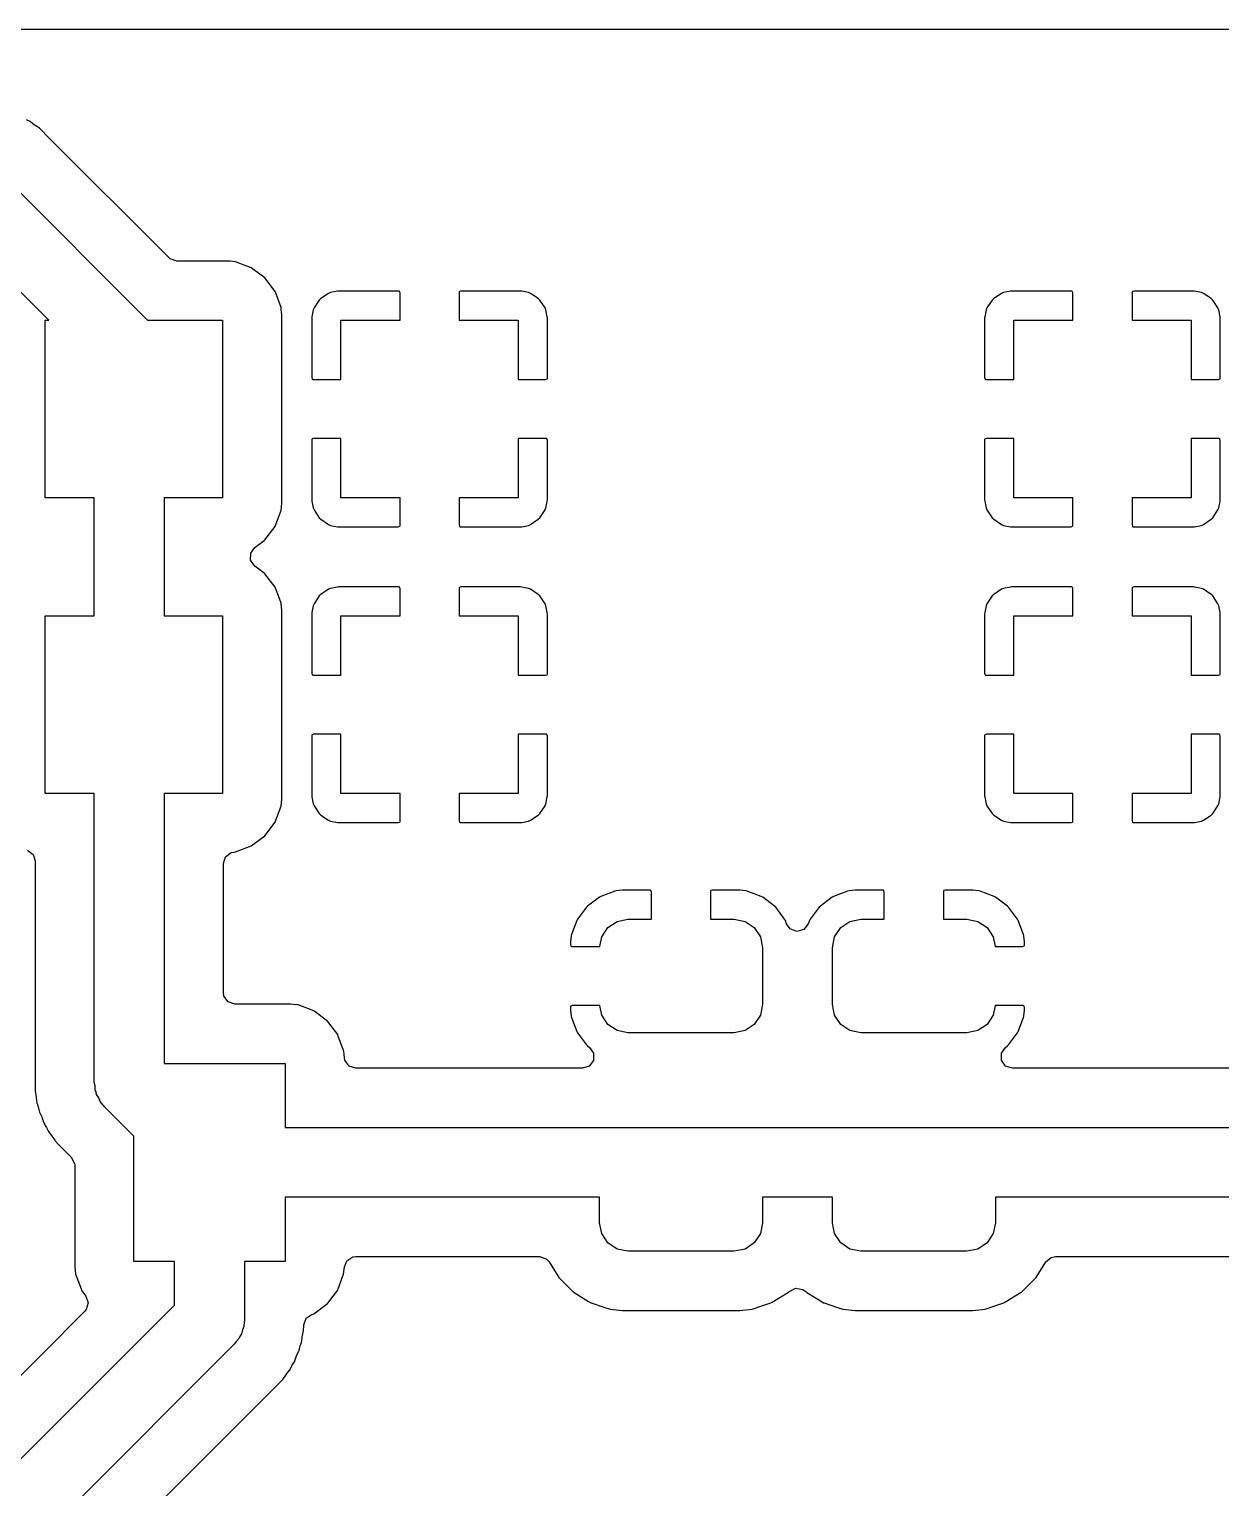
# Model space of a CAD drawing. Extents: x -0.18 to 2.18, y -0.18 to 2.58.
# Drawn here: x 0.8937 to 1.2967, y 2.0829 to 2.576 of the extents above; entities that cross this region are included whole.
import ezdxf

# ---------------------------------------------------------------- set-up
doc = ezdxf.new("R2010")
doc.units = 0
doc.header["$MEASUREMENT"] = 0
doc.layers.add('BLACK', color=7, linetype='CONTINUOUS')

msp = doc.modelspace()

# ---------------------------------------------------------------- linework, layer by layer
at = {"layer": 'BLACK', "linetype": 'CONTINUOUS'}
for p, q in [((-0.172146, 2.57604), (2.17215, 2.57604)), ((0.894038, 2.54482), (0.89279, 2.54542)), ((0.894208, 2.54469), (0.894038, 2.54482)), ((0.895414, 2.54372), (0.894208, 2.54469)), ((0.895734, 2.54349), (0.895414, 2.54372)), ((0.897214, 2.54254), (0.895734, 2.54349)), ((0.89806, 2.54168), (0.897214, 2.54254)), ((0.899699, 2.54), (0.89806, 2.54168)), ((0.899728, 2.53997), (0.899699, 2.54)), ((0.940901, 2.4988), (0.899728, 2.53997)), ((0.88532, 2.52607), (0.933751, 2.47764)), ((0.900344, 2.47764), (0.872076, 2.50591)), ((0.941366, 2.4984), (0.940901, 2.4988)), ((0.943657, 2.49766), (0.941366, 2.4984)), ((0.961029, 2.49766), (0.943657, 2.49766)), ((0.961817, 2.49757), (0.961029, 2.49766)), ((0.963234, 2.49742), (0.961817, 2.49757)), ((0.963477, 2.49739), (0.963234, 2.49742)), ((0.963234, 2.49742), (0.963234, 2.49742)), ((0.968847, 2.49538), (0.963477, 2.49739)), ((0.973435, 2.49194), (0.968847, 2.49538)), ((0.976875, 2.48735), (0.973435, 2.49194)), ((0.976972, 2.48709), (0.976875, 2.48735)), ((0.977776, 2.48495), (0.976972, 2.48709)), ((0.976972, 2.48709), (0.976972, 2.48709)), ((0.994974, 2.4867), (0.992357, 2.48495)), ((0.99567, 2.48698), (0.994974, 2.4867)), ((0.997977, 2.48744), (0.99567, 2.48698)), ((0.998356, 2.48748), (0.997977, 2.48744)), ((1.01881, 2.48748), (0.998356, 2.48748)), ((1.01897, 2.48736), (1.01881, 2.48748)), ((1.01913, 2.48686), (1.01897, 2.48736)), ((1.01913, 2.47764), (1.01913, 2.48686)), ((1.03925, 2.48732), (1.03913, 2.48716)), ((1.03913, 2.48716), (1.03913, 2.47764)), ((1.03975, 2.48748), (1.03925, 2.48732)), ((1.05991, 2.48748), (1.03975, 2.48748)), ((1.06029, 2.48744), (1.05991, 2.48748)), ((1.0626, 2.48698), (1.06029, 2.48744)), ((1.06329, 2.4867), (1.0626, 2.48698)), ((1.06591, 2.48495), (1.06329, 2.4867)), ((1.22253, 2.4867), (1.21992, 2.48495)), ((1.22323, 2.48698), (1.22253, 2.4867)), ((1.22554, 2.48744), (1.22323, 2.48698)), ((1.22591, 2.48748), (1.22554, 2.48744)), ((1.24637, 2.48748), (1.22591, 2.48748)), ((1.24653, 2.48736), (1.24637, 2.48748)), ((1.24669, 2.48686), (1.24653, 2.48736)), ((1.24669, 2.47764), (1.24669, 2.48686)), ((1.26681, 2.48732), (1.26669, 2.48716)), ((1.26669, 2.48716), (1.26669, 2.47764)), ((1.26731, 2.48748), (1.26681, 2.48732)), ((1.28747, 2.48748), (1.26731, 2.48748)), ((1.28785, 2.48744), (1.28747, 2.48748)), ((1.29016, 2.48698), (1.28785, 2.48744)), ((1.29085, 2.4867), (1.29016, 2.48698)), ((1.29347, 2.48495), (1.29085, 2.4867)), ((0.978888, 2.48198), (0.977776, 2.48495)), ((0.978914, 2.48174), (0.978888, 2.48198)), ((0.978969, 2.48123), (0.978914, 2.48174)), ((0.978914, 2.48174), (0.978914, 2.48174)), ((0.979154, 2.47953), (0.978969, 2.48123)), ((0.989788, 2.4811), (0.989329, 2.47879)), ((0.990076, 2.4818), (0.989788, 2.4811)), ((0.991824, 2.48441), (0.990076, 2.4818)), ((0.992357, 2.48495), (0.991824, 2.48441)), ((1.06644, 2.48441), (1.06591, 2.48495)), ((1.06819, 2.4818), (1.06644, 2.48441)), ((1.06848, 2.4811), (1.06819, 2.4818)), ((1.06894, 2.47879), (1.06848, 2.4811)), ((1.21735, 2.4811), (1.21689, 2.47879)), ((1.21763, 2.4818), (1.21735, 2.4811)), ((1.21938, 2.48441), (1.21763, 2.4818)), ((1.21992, 2.48495), (1.21938, 2.48441)), ((1.294, 2.48441), (1.29347, 2.48495)), ((1.29575, 2.4818), (1.294, 2.48441)), ((1.29604, 2.4811), (1.29575, 2.4818)), ((1.2965, 2.47879), (1.29604, 2.4811)), ((0.899134, 2.41764), (0.899134, 2.47764)), ((0.899134, 2.47764), (0.900344, 2.47764)), ((0.933751, 2.47764), (0.959134, 2.47764)), ((0.959134, 2.47764), (0.959134, 2.41764)), ((0.979154, 2.41574), (0.979154, 2.47953)), ((0.989329, 2.47879), (0.989291, 2.47842)), ((0.989291, 2.47842), (0.989291, 2.45826)), ((0.999134, 2.45764), (0.999134, 2.47764)), ((0.999134, 2.47764), (1.01913, 2.47764)), ((1.03913, 2.47764), (1.05913, 2.47764)), ((1.05913, 2.47764), (1.05913, 2.45764)), ((1.06898, 2.47842), (1.06894, 2.47879)), ((1.06898, 2.45796), (1.06898, 2.47842)), ((1.21689, 2.47879), (1.21685, 2.47842)), ((1.21685, 2.47842), (1.21685, 2.45826)), ((1.22669, 2.45764), (1.22669, 2.47764)), ((1.22669, 2.47764), (1.24669, 2.47764)), ((1.26669, 2.47764), (1.28669, 2.47764)), ((1.28669, 2.47764), (1.28669, 2.45764)), ((1.29654, 2.47842), (1.2965, 2.47879)), ((1.29654, 2.45796), (1.29654, 2.47842)), ((0.989291, 2.45826), (0.989454, 2.45776)), ((0.989454, 2.45776), (0.989616, 2.45764)), ((0.989616, 2.45764), (0.999134, 2.45764)), ((1.05913, 2.45764), (1.06836, 2.45764)), ((1.06836, 2.45764), (1.06886, 2.4578)), ((1.06886, 2.4578), (1.06898, 2.45796)), ((1.21685, 2.45826), (1.21701, 2.45776)), ((1.21701, 2.45776), (1.21717, 2.45764)), ((1.21717, 2.45764), (1.22669, 2.45764)), ((1.28669, 2.45764), (1.29592, 2.45764)), ((1.29592, 2.45764), (1.29642, 2.4578)), ((1.29642, 2.4578), (1.29654, 2.45796)), ((0.989409, 2.43748), (0.989291, 2.43731)), ((0.989291, 2.43731), (0.989291, 2.41686)), ((0.989909, 2.43764), (0.989409, 2.43748)), ((0.999134, 2.43764), (0.989909, 2.43764)), ((0.999134, 2.41764), (0.999134, 2.43764)), ((1.06865, 2.43764), (1.05913, 2.43764)), ((1.05913, 2.43764), (1.05913, 2.41764)), ((1.06881, 2.43752), (1.06865, 2.43764)), ((1.06898, 2.43702), (1.06881, 2.43752)), ((1.06898, 2.41686), (1.06898, 2.43702)), ((1.21697, 2.43748), (1.21685, 2.43731)), ((1.21685, 2.43731), (1.21685, 2.41686)), ((1.21747, 2.43764), (1.21697, 2.43748)), ((1.22669, 2.43764), (1.21747, 2.43764)), ((1.22669, 2.41764), (1.22669, 2.43764)), ((1.29621, 2.43764), (1.28669, 2.43764)), ((1.28669, 2.43764), (1.28669, 2.41764)), ((1.29637, 2.43752), (1.29621, 2.43764)), ((1.29654, 2.43702), (1.29637, 2.43752)), ((1.29654, 2.41686), (1.29654, 2.43702)), ((0.915748, 2.41764), (0.899134, 2.41764)), ((0.915748, 2.37764), (0.915748, 2.41764)), ((0.959134, 2.41764), (0.93937, 2.41764)), ((0.93937, 2.41764), (0.93937, 2.37764)), ((0.989291, 2.41686), (0.989329, 2.41648)), ((1.01913, 2.41764), (0.999134, 2.41764)), ((1.01913, 2.40812), (1.01913, 2.41764)), ((1.05913, 2.41764), (1.03913, 2.41764)), ((1.03913, 2.41764), (1.03913, 2.40841)), ((1.06894, 2.41648), (1.06898, 2.41686)), ((1.21685, 2.41686), (1.21689, 2.41648)), ((1.24669, 2.41764), (1.22669, 2.41764)), ((1.24669, 2.40812), (1.24669, 2.41764)), ((1.28669, 2.41764), (1.26669, 2.41764)), ((1.26669, 2.41764), (1.26669, 2.40841)), ((1.2965, 2.41648), (1.29654, 2.41686)), ((0.977012, 2.40829), (0.978802, 2.41307)), ((0.978802, 2.41307), (0.978888, 2.41329)), ((0.978888, 2.41329), (0.979154, 2.41574)), ((0.989329, 2.41648), (0.989788, 2.41417)), ((0.989788, 2.41417), (0.990076, 2.41348)), ((0.990076, 2.41348), (0.991824, 2.41086)), ((1.06644, 2.41086), (1.06819, 2.41348)), ((1.06819, 2.41348), (1.06848, 2.41417)), ((1.06848, 2.41417), (1.06894, 2.41648)), ((1.21689, 2.41648), (1.21735, 2.41417)), ((1.21735, 2.41417), (1.21763, 2.41348)), ((1.21763, 2.41348), (1.21938, 2.41086)), ((1.294, 2.41086), (1.29575, 2.41348)), ((1.29575, 2.41348), (1.29604, 2.41417)), ((1.29604, 2.41417), (1.2965, 2.41648)), ((0.973435, 2.40334), (0.976875, 2.40793)), ((0.976875, 2.40793), (0.977012, 2.40829)), ((0.991824, 2.41086), (0.992357, 2.41033)), ((0.992357, 2.41033), (0.994974, 2.40858)), ((0.994974, 2.40858), (0.99567, 2.40829)), ((0.99567, 2.40829), (0.997977, 2.40783)), ((0.997977, 2.40783), (0.998356, 2.4078)), ((0.998356, 2.4078), (1.01852, 2.4078)), ((1.01852, 2.4078), (1.01902, 2.40796)), ((1.01902, 2.40796), (1.01913, 2.40812)), ((1.03913, 2.40841), (1.0393, 2.40791)), ((1.0393, 2.40791), (1.03946, 2.4078)), ((1.03946, 2.4078), (1.05991, 2.4078)), ((1.05991, 2.4078), (1.06029, 2.40783)), ((1.06029, 2.40783), (1.0626, 2.40829)), ((1.0626, 2.40829), (1.06329, 2.40858)), ((1.06329, 2.40858), (1.06591, 2.41033)), ((1.06591, 2.41033), (1.06644, 2.41086)), ((1.21938, 2.41086), (1.21992, 2.41033)), ((1.21992, 2.41033), (1.22253, 2.40858)), ((1.22253, 2.40858), (1.22323, 2.40829)), ((1.22323, 2.40829), (1.22554, 2.40783)), ((1.22554, 2.40783), (1.22591, 2.4078)), ((1.22591, 2.4078), (1.24608, 2.4078)), ((1.24608, 2.4078), (1.24657, 2.40796)), ((1.24657, 2.40796), (1.24669, 2.40812)), ((1.26669, 2.40841), (1.26686, 2.40791)), ((1.26686, 2.40791), (1.26702, 2.4078)), ((1.26702, 2.4078), (1.28747, 2.4078)), ((1.28747, 2.4078), (1.28785, 2.40783)), ((1.28785, 2.40783), (1.29016, 2.40829)), ((1.29016, 2.40829), (1.29085, 2.40858)), ((1.29085, 2.40858), (1.29347, 2.41033)), ((1.29347, 2.41033), (1.294, 2.41086)), ((0.969994, 2.40076), (0.973213, 2.40317)), ((0.973213, 2.40317), (0.973435, 2.40334)), ((0.973213, 2.40317), (0.973213, 2.40317)), ((0.968607, 2.39649), (0.968643, 2.3989)), ((0.968643, 2.3989), (0.969994, 2.40076)), ((0.969994, 2.39452), (0.968607, 2.39649)), ((0.973213, 2.39211), (0.969994, 2.39452)), ((0.973435, 2.39194), (0.973213, 2.39211)), ((0.973213, 2.39211), (0.973213, 2.39211)), ((0.976875, 2.38735), (0.973435, 2.39194)), ((0.976972, 2.38709), (0.976875, 2.38735)), ((0.97776, 2.38499), (0.976972, 2.38709)), ((0.976972, 2.38709), (0.976972, 2.38709)), ((0.99567, 2.38698), (0.994974, 2.3867)), ((0.997977, 2.38744), (0.99567, 2.38698)), ((0.998356, 2.38748), (0.997977, 2.38744)), ((1.01881, 2.38748), (0.998356, 2.38748)), ((1.01897, 2.38736), (1.01881, 2.38748)), ((1.01913, 2.38686), (1.01897, 2.38736)), ((1.03925, 2.38732), (1.03913, 2.38716)), ((1.03913, 2.38716), (1.03913, 2.37764)), ((1.03975, 2.38748), (1.03925, 2.38732)), ((1.05991, 2.38748), (1.03975, 2.38748)), ((1.06029, 2.38744), (1.05991, 2.38748)), ((1.0626, 2.38698), (1.06029, 2.38744)), ((1.06329, 2.3867), (1.0626, 2.38698)), ((1.22323, 2.38698), (1.22253, 2.3867)), ((1.22554, 2.38744), (1.22323, 2.38698)), ((1.22591, 2.38748), (1.22554, 2.38744)), ((1.24637, 2.38748), (1.22591, 2.38748)), ((1.24653, 2.38736), (1.24637, 2.38748)), ((1.24669, 2.38686), (1.24653, 2.38736)), ((1.26681, 2.38732), (1.26669, 2.38716)), ((1.26669, 2.38716), (1.26669, 2.37764)), ((1.26731, 2.38748), (1.26681, 2.38732)), ((1.28747, 2.38748), (1.26731, 2.38748)), ((1.28785, 2.38744), (1.28747, 2.38748)), ((1.29016, 2.38698), (1.28785, 2.38744)), ((1.29085, 2.3867), (1.29016, 2.38698)), ((0.978888, 2.38198), (0.97776, 2.38499)), ((0.991824, 2.38441), (0.990076, 2.3818)), ((0.992357, 2.38495), (0.991824, 2.38441)), ((0.994974, 2.3867), (0.992357, 2.38495)), ((1.01913, 2.37764), (1.01913, 2.38686)), ((1.06591, 2.38495), (1.06329, 2.3867)), ((1.06644, 2.38441), (1.06591, 2.38495)), ((1.06819, 2.3818), (1.06644, 2.38441)), ((1.21938, 2.38441), (1.21763, 2.3818)), ((1.21992, 2.38495), (1.21938, 2.38441)), ((1.22253, 2.3867), (1.21992, 2.38495)), ((1.24669, 2.37764), (1.24669, 2.38686)), ((1.29347, 2.38495), (1.29085, 2.3867)), ((1.294, 2.38441), (1.29347, 2.38495)), ((1.29575, 2.3818), (1.294, 2.38441)), ((0.899134, 2.31764), (0.899134, 2.37764)), ((0.899134, 2.37764), (0.915748, 2.37764)), ((0.93937, 2.37764), (0.959134, 2.37764)), ((0.959134, 2.37764), (0.959134, 2.31764)), ((0.978914, 2.38174), (0.978888, 2.38198)), ((0.979021, 2.38076), (0.978914, 2.38174)), ((0.978914, 2.38174), (0.978914, 2.38174)), ((0.979154, 2.37953), (0.979021, 2.38076)), ((0.979154, 2.31574), (0.979154, 2.37953)), ((0.989329, 2.37879), (0.989291, 2.37842)), ((0.989291, 2.37842), (0.989291, 2.35826)), ((0.989788, 2.3811), (0.989329, 2.37879)), ((0.990076, 2.3818), (0.989788, 2.3811)), ((0.999134, 2.35764), (0.999134, 2.37764)), ((0.999134, 2.37764), (1.01913, 2.37764)), ((1.03913, 2.37764), (1.05913, 2.37764)), ((1.05913, 2.37764), (1.05913, 2.35764)), ((1.06848, 2.3811), (1.06819, 2.3818)), ((1.06894, 2.37879), (1.06848, 2.3811)), ((1.06898, 2.37842), (1.06894, 2.37879)), ((1.06898, 2.35796), (1.06898, 2.37842)), ((1.21689, 2.37879), (1.21685, 2.37842)), ((1.21685, 2.37842), (1.21685, 2.35826)), ((1.21735, 2.3811), (1.21689, 2.37879)), ((1.21763, 2.3818), (1.21735, 2.3811)), ((1.22669, 2.35764), (1.22669, 2.37764)), ((1.22669, 2.37764), (1.24669, 2.37764)), ((1.26669, 2.37764), (1.28669, 2.37764)), ((1.28669, 2.37764), (1.28669, 2.35764)), ((1.29604, 2.3811), (1.29575, 2.3818)), ((1.2965, 2.37879), (1.29604, 2.3811)), ((1.29654, 2.37842), (1.2965, 2.37879)), ((1.29654, 2.35796), (1.29654, 2.37842)), ((0.989291, 2.35826), (0.989454, 2.35776)), ((0.989454, 2.35776), (0.989616, 2.35764)), ((0.989616, 2.35764), (0.999134, 2.35764)), ((1.05913, 2.35764), (1.06836, 2.35764)), ((1.06836, 2.35764), (1.06886, 2.3578)), ((1.06886, 2.3578), (1.06898, 2.35796)), ((1.21685, 2.35826), (1.21701, 2.35776)), ((1.21701, 2.35776), (1.21717, 2.35764)), ((1.21717, 2.35764), (1.22669, 2.35764)), ((1.28669, 2.35764), (1.29592, 2.35764)), ((1.29592, 2.35764), (1.29642, 2.3578)), ((1.29642, 2.3578), (1.29654, 2.35796)), ((0.989909, 2.33764), (0.989409, 2.33748)), ((0.999134, 2.33764), (0.989909, 2.33764)), ((0.999134, 2.31764), (0.999134, 2.33764)), ((1.06865, 2.33764), (1.05913, 2.33764)), ((1.05913, 2.33764), (1.05913, 2.31764)), ((1.06881, 2.33752), (1.06865, 2.33764)), ((1.21747, 2.33764), (1.21697, 2.33748)), ((1.22669, 2.33764), (1.21747, 2.33764)), ((1.22669, 2.31764), (1.22669, 2.33764)), ((1.29621, 2.33764), (1.28669, 2.33764)), ((1.28669, 2.33764), (1.28669, 2.31764)), ((1.29637, 2.33752), (1.29621, 2.33764)), ((0.989409, 2.33748), (0.989291, 2.33731)), ((0.989291, 2.33731), (0.989291, 2.31686)), ((1.06898, 2.33702), (1.06881, 2.33752)), ((1.06898, 2.31686), (1.06898, 2.33702)), ((1.21697, 2.33748), (1.21685, 2.33731)), ((1.21685, 2.33731), (1.21685, 2.31686)), ((1.29654, 2.33702), (1.29637, 2.33752)), ((1.29654, 2.31686), (1.29654, 2.33702)), ((0.915748, 2.31764), (0.899134, 2.31764)), ((0.915748, 2.22008), (0.915748, 2.31764)), ((0.959134, 2.31764), (0.93937, 2.31764)), ((0.93937, 2.31764), (0.93937, 2.22638)), ((0.977012, 2.30829), (0.978802, 2.31307)), ((0.978802, 2.31307), (0.978888, 2.31329)), ((0.978888, 2.31329), (0.979154, 2.31574)), ((0.989291, 2.31686), (0.989329, 2.31648)), ((0.989329, 2.31648), (0.989788, 2.31417)), ((0.989788, 2.31417), (0.990076, 2.31348)), ((0.990076, 2.31348), (0.991824, 2.31086)), ((1.01913, 2.31764), (0.999134, 2.31764)), ((1.01913, 2.30812), (1.01913, 2.31764)), ((1.05913, 2.31764), (1.03913, 2.31764)), ((1.03913, 2.31764), (1.03913, 2.30841)), ((1.06644, 2.31086), (1.06819, 2.31348)), ((1.06819, 2.31348), (1.06848, 2.31417)), ((1.06848, 2.31417), (1.06894, 2.31648)), ((1.06894, 2.31648), (1.06898, 2.31686)), ((1.21685, 2.31686), (1.21689, 2.31648)), ((1.21689, 2.31648), (1.21735, 2.31417)), ((1.21735, 2.31417), (1.21763, 2.31348)), ((1.21763, 2.31348), (1.21938, 2.31086)), ((1.24669, 2.31764), (1.22669, 2.31764)), ((1.24669, 2.30812), (1.24669, 2.31764)), ((1.28669, 2.31764), (1.26669, 2.31764)), ((1.26669, 2.31764), (1.26669, 2.30841)), ((1.294, 2.31086), (1.29575, 2.31348)), ((1.29575, 2.31348), (1.29604, 2.31417)), ((1.29604, 2.31417), (1.2965, 2.31648)), ((1.2965, 2.31648), (1.29654, 2.31686)), ((0.976875, 2.30793), (0.977012, 2.30829)), ((0.991824, 2.31086), (0.992357, 2.31033)), ((0.992357, 2.31033), (0.994974, 2.30858)), ((0.994974, 2.30858), (0.99567, 2.30829)), ((0.99567, 2.30829), (0.997977, 2.30783)), ((1.01902, 2.30796), (1.01913, 2.30812)), ((1.03913, 2.30841), (1.0393, 2.30791)), ((1.06029, 2.30783), (1.0626, 2.30829)), ((1.0626, 2.30829), (1.06329, 2.30858)), ((1.06329, 2.30858), (1.06591, 2.31033)), ((1.06591, 2.31033), (1.06644, 2.31086)), ((1.21938, 2.31086), (1.21992, 2.31033)), ((1.21992, 2.31033), (1.22253, 2.30858)), ((1.22253, 2.30858), (1.22323, 2.30829)), ((1.22323, 2.30829), (1.22554, 2.30783)), ((1.24657, 2.30796), (1.24669, 2.30812)), ((1.26669, 2.30841), (1.26686, 2.30791)), ((1.28785, 2.30783), (1.29016, 2.30829)), ((1.29016, 2.30829), (1.29085, 2.30858)), ((1.29085, 2.30858), (1.29347, 2.31033)), ((1.29347, 2.31033), (1.294, 2.31086)), ((0.968847, 2.2999), (0.973435, 2.30334)), ((0.973435, 2.30334), (0.976875, 2.30793)), ((0.997977, 2.30783), (0.998356, 2.3078)), ((0.998356, 2.3078), (1.01852, 2.3078)), ((1.01852, 2.3078), (1.01902, 2.30796)), ((1.0393, 2.30791), (1.03946, 2.3078)), ((1.03946, 2.3078), (1.05991, 2.3078)), ((1.05991, 2.3078), (1.06029, 2.30783)), ((1.22554, 2.30783), (1.22591, 2.3078)), ((1.22591, 2.3078), (1.24608, 2.3078)), ((1.24608, 2.3078), (1.24657, 2.30796)), ((1.26686, 2.30791), (1.26702, 2.3078)), ((1.26702, 2.3078), (1.28747, 2.3078)), ((1.28747, 2.3078), (1.28785, 2.30783)), ((0.893199, 2.29848), (0.895083, 2.29698)), ((0.963477, 2.29788), (0.968847, 2.2999)), ((0.895083, 2.29698), (0.895728, 2.29483)), ((0.895728, 2.29483), (0.895728, 2.22044)), ((0.95939, 2.29394), (0.960134, 2.29623)), ((0.95939, 2.2503), (0.95939, 2.29394)), ((0.960134, 2.29623), (0.962083, 2.29765)), ((0.962083, 2.29765), (0.962866, 2.29782)), ((0.962866, 2.29782), (0.962923, 2.29782)), ((0.962923, 2.29782), (0.963477, 2.29788)), ((1.09176, 2.2846), (1.08704, 2.28283)), ((1.09224, 2.28471), (1.09176, 2.2846)), ((1.09427, 2.28493), (1.09224, 2.28471)), ((1.09448, 2.28494), (1.09427, 2.28493)), ((1.10385, 2.28494), (1.09448, 2.28494)), ((1.10401, 2.28482), (1.10385, 2.28494)), ((1.10417, 2.28432), (1.10401, 2.28482)), ((1.10417, 2.2751), (1.10417, 2.28432)), ((1.12429, 2.28478), (1.12417, 2.28462)), ((1.12417, 2.28462), (1.12417, 2.2751)), ((1.12479, 2.28494), (1.12429, 2.28478)), ((1.13387, 2.28494), (1.12479, 2.28494)), ((1.13408, 2.28493), (1.13387, 2.28494)), ((1.13611, 2.28471), (1.13408, 2.28493)), ((1.13658, 2.2846), (1.13611, 2.28471)), ((1.14131, 2.28283), (1.13658, 2.2846)), ((1.1705, 2.2846), (1.16578, 2.28283)), ((1.17098, 2.28471), (1.1705, 2.2846)), ((1.17301, 2.28493), (1.17098, 2.28471)), ((1.17322, 2.28494), (1.17301, 2.28493)), ((1.18259, 2.28494), (1.17322, 2.28494)), ((1.18275, 2.28482), (1.18259, 2.28494)), ((1.18291, 2.28432), (1.18275, 2.28482)), ((1.18291, 2.2751), (1.18291, 2.28432)), ((1.20303, 2.28478), (1.20291, 2.28462)), ((1.20291, 2.28462), (1.20291, 2.2751)), ((1.20353, 2.28494), (1.20303, 2.28478)), ((1.21261, 2.28494), (1.20353, 2.28494)), ((1.21282, 2.28493), (1.21261, 2.28494)), ((1.21485, 2.28471), (1.21282, 2.28493)), ((1.21532, 2.2846), (1.21485, 2.28471)), ((1.22005, 2.28283), (1.21532, 2.2846)), ((1.08216, 2.27917), (1.07915, 2.27516)), ((1.08255, 2.27956), (1.08216, 2.27917)), ((1.08656, 2.28256), (1.08255, 2.27956)), ((1.08704, 2.28283), (1.08656, 2.28256)), ((1.14179, 2.28256), (1.14131, 2.28283)), ((1.1458, 2.27956), (1.14179, 2.28256)), ((1.14619, 2.27917), (1.1458, 2.27956)), ((1.1492, 2.27516), (1.14619, 2.27917)), ((1.1609, 2.27917), (1.15789, 2.27516)), ((1.16129, 2.27956), (1.1609, 2.27917)), ((1.1653, 2.28256), (1.16129, 2.27956)), ((1.16578, 2.28283), (1.1653, 2.28256)), ((1.22053, 2.28256), (1.22005, 2.28283)), ((1.22454, 2.27956), (1.22053, 2.28256)), ((1.22493, 2.27917), (1.22454, 2.27956)), ((1.22794, 2.27516), (1.22493, 2.27917)), ((1.07889, 2.27467), (1.07712, 2.26995)), ((1.07915, 2.27516), (1.07889, 2.27467)), ((1.08942, 2.27229), (1.09254, 2.27437)), ((1.09254, 2.27437), (1.09621, 2.2751)), ((1.09621, 2.2751), (1.10417, 2.2751)), ((1.12417, 2.2751), (1.13214, 2.2751)), ((1.13214, 2.2751), (1.13581, 2.27437)), ((1.13581, 2.27437), (1.13892, 2.27229)), ((1.14946, 2.27467), (1.1492, 2.27516)), ((1.14989, 2.27351), (1.14946, 2.27467)), ((1.15111, 2.27183), (1.14989, 2.27351)), ((1.15719, 2.27351), (1.15569, 2.27163)), ((1.15763, 2.27467), (1.15719, 2.27351)), ((1.15789, 2.27516), (1.15763, 2.27467)), ((1.16817, 2.27229), (1.17128, 2.27437)), ((1.17128, 2.27437), (1.17495, 2.2751)), ((1.17495, 2.2751), (1.18291, 2.2751)), ((1.20291, 2.2751), (1.21088, 2.2751)), ((1.21088, 2.2751), (1.21455, 2.27437)), ((1.21455, 2.27437), (1.21766, 2.27229)), ((1.2282, 2.27467), (1.22794, 2.27516)), ((1.22997, 2.26995), (1.2282, 2.27467)), ((1.077, 2.26948), (1.07678, 2.26745)), ((1.07712, 2.26995), (1.077, 2.26948)), ((1.08669, 2.26591), (1.08734, 2.26917)), ((1.08734, 2.26917), (1.08942, 2.27229)), ((1.13892, 2.27229), (1.141, 2.26917)), ((1.141, 2.26917), (1.14173, 2.2655)), ((1.15337, 2.27099), (1.15111, 2.27183)), ((1.15569, 2.27163), (1.15337, 2.27099)), ((1.16535, 2.2655), (1.16608, 2.26917)), ((1.16608, 2.26917), (1.16817, 2.27229)), ((1.21766, 2.27229), (1.21974, 2.26917)), ((1.21974, 2.26917), (1.22039, 2.26591)), ((1.23008, 2.26948), (1.22997, 2.26995)), ((1.2303, 2.26745), (1.23008, 2.26948)), ((1.07678, 2.26745), (1.07677, 2.26724)), ((1.07677, 2.26724), (1.07677, 2.26652)), ((1.07677, 2.26652), (1.07693, 2.26602)), ((1.07693, 2.26602), (1.0771, 2.26591)), ((1.0771, 2.26591), (1.08669, 2.26591)), ((1.14173, 2.2655), (1.14173, 2.24631)), ((1.16535, 2.24631), (1.16535, 2.2655)), ((1.22039, 2.26591), (1.2297, 2.26591)), ((1.2297, 2.26591), (1.2302, 2.26607)), ((1.2302, 2.26607), (1.23031, 2.26623)), ((1.23031, 2.26724), (1.2303, 2.26745)), ((1.23031, 2.26623), (1.23031, 2.26724)), ((0.959581, 2.24909), (0.95939, 2.2503)), ((0.960996, 2.24714), (0.959581, 2.24909)), ((0.963287, 2.2464), (0.960996, 2.24714)), ((0.98221, 2.2464), (0.963287, 2.2464)), ((0.982999, 2.24631), (0.98221, 2.2464)), ((0.984415, 2.24616), (0.982999, 2.24631)), ((0.984658, 2.24613), (0.984415, 2.24616)), ((0.984415, 2.24616), (0.984415, 2.24616)), ((0.990028, 2.24412), (0.984658, 2.24613)), ((0.994617, 2.24068), (0.990028, 2.24412)), ((1.07689, 2.24574), (1.07677, 2.24558)), ((1.07677, 2.24558), (1.07677, 2.24457)), ((1.07677, 2.24457), (1.07678, 2.24436)), ((1.07678, 2.24436), (1.077, 2.24233)), ((1.07739, 2.24591), (1.07689, 2.24574)), ((1.08669, 2.24591), (1.07739, 2.24591)), ((1.08734, 2.24264), (1.08669, 2.24591)), ((1.14173, 2.24631), (1.141, 2.24264)), ((1.16608, 2.24264), (1.16535, 2.24631)), ((1.22039, 2.24591), (1.21974, 2.24264)), ((1.22999, 2.24591), (1.22039, 2.24591)), ((1.23015, 2.24579), (1.22999, 2.24591)), ((1.23008, 2.24233), (1.2303, 2.24436)), ((1.23031, 2.24529), (1.23015, 2.24579)), ((1.2303, 2.24436), (1.23031, 2.24457)), ((1.23031, 2.24457), (1.23031, 2.24529)), ((0.998056, 2.23609), (0.994617, 2.24068)), ((1.077, 2.24233), (1.07712, 2.24186)), ((1.07712, 2.24186), (1.07889, 2.23714)), ((1.08942, 2.23952), (1.08734, 2.24264)), ((1.09254, 2.23744), (1.08942, 2.23952)), ((1.13892, 2.23952), (1.13581, 2.23744)), ((1.141, 2.24264), (1.13892, 2.23952)), ((1.16817, 2.23952), (1.16608, 2.24264)), ((1.17128, 2.23744), (1.16817, 2.23952)), ((1.21766, 2.23952), (1.21455, 2.23744)), ((1.21974, 2.24264), (1.21766, 2.23952)), ((1.2282, 2.23714), (1.22997, 2.24186)), ((1.22997, 2.24186), (1.23008, 2.24233)), ((0.998153, 2.23583), (0.998056, 2.23609)), ((0.998239, 2.2356), (0.998153, 2.23583)), ((0.998153, 2.23583), (0.998153, 2.23583)), ((1.00007, 2.23072), (0.998239, 2.2356)), ((1.07889, 2.23714), (1.07915, 2.23666)), ((1.07915, 2.23666), (1.08216, 2.23264)), ((1.09621, 2.23671), (1.09254, 2.23744)), ((1.13214, 2.23671), (1.09621, 2.23671)), ((1.13581, 2.23744), (1.13214, 2.23671)), ((1.17495, 2.23671), (1.17128, 2.23744)), ((1.21088, 2.23671), (1.17495, 2.23671)), ((1.21455, 2.23744), (1.21088, 2.23671)), ((1.22493, 2.23264), (1.22794, 2.23666)), ((1.22794, 2.23666), (1.2282, 2.23714)), ((1.0001, 2.23048), (1.00007, 2.23072)), ((1.00033, 2.22827), (1.0001, 2.23048)), ((1.0001, 2.23048), (1.0001, 2.23048)), ((1.08216, 2.23264), (1.08255, 2.23226)), ((1.08255, 2.23226), (1.08321, 2.23176)), ((1.08321, 2.23176), (1.08459, 2.22979)), ((1.08459, 2.22979), (1.08456, 2.22738)), ((1.22251, 2.22985), (1.22388, 2.23176)), ((1.22251, 2.22744), (1.22251, 2.22985)), ((1.22388, 2.23176), (1.22454, 2.23226)), ((1.22454, 2.23226), (1.22493, 2.23264)), ((0.93937, 2.22638), (0.980315, 2.22638)), ((0.980315, 2.22638), (0.980315, 2.20472)), ((1.00035, 2.22827), (1.00033, 2.22827)), ((1.00051, 2.22744), (1.00035, 2.22827)), ((1.00192, 2.22549), (1.00051, 2.22744)), ((1.00421, 2.22474), (1.00192, 2.22549)), ((1.08087, 2.22474), (1.00421, 2.22474)), ((1.08311, 2.22545), (1.08087, 2.22474)), ((1.08456, 2.22738), (1.08311, 2.22545)), ((1.22393, 2.22549), (1.22251, 2.22744)), ((1.22622, 2.22474), (1.22393, 2.22549)), ((1.42313, 2.22474), (1.22622, 2.22474)), ((0.895728, 2.2204), (0.895691, 2.21684)), ((0.895728, 2.22044), (0.895728, 2.2204)), ((0.915988, 2.21879), (0.915748, 2.22008)), ((0.895691, 2.21684), (0.896063, 2.21512)), ((0.896063, 2.21512), (0.896127, 2.21473)), ((0.896127, 2.21473), (0.896323, 2.21298)), ((0.916037, 2.21748), (0.915988, 2.21879)), ((0.916381, 2.21668), (0.916037, 2.21748)), ((0.91654, 2.21583), (0.916381, 2.21668)), ((0.917227, 2.21471), (0.91654, 2.21583)), ((0.917744, 2.21351), (0.917227, 2.21471)), ((0.896323, 2.21298), (0.896395, 2.21278)), ((0.896395, 2.21278), (0.896395, 2.21278)), ((0.896395, 2.21278), (0.896779, 2.21167)), ((0.896779, 2.21167), (0.896907, 2.21122)), ((0.896907, 2.21122), (0.8972, 2.20986)), ((0.8972, 2.20986), (0.897292, 2.20966)), ((0.897292, 2.20966), (0.897292, 2.20966)), ((0.897292, 2.20966), (0.897944, 2.20827)), ((0.918645, 2.21241), (0.917744, 2.21351)), ((0.918809, 2.21215), (0.918645, 2.21241)), ((0.918955, 2.21203), (0.918809, 2.21215)), ((0.919207, 2.21173), (0.918955, 2.21203)), ((0.929134, 2.2018), (0.919207, 2.21173)), ((0.897944, 2.20827), (0.898092, 2.2079)), ((0.898092, 2.2079), (0.898671, 2.20624)), ((0.898671, 2.20624), (0.899406, 2.20506)), ((0.899406, 2.20506), (0.899632, 2.20465)), ((0.899632, 2.20465), (0.900218, 2.20339)), ((0.980315, 2.20472), (1.43209, 2.20472)), ((0.900218, 2.20339), (0.901194, 2.20213)), ((0.901194, 2.20213), (0.901297, 2.202)), ((0.901297, 2.202), (0.901523, 2.20168)), ((0.901523, 2.20168), (0.90234, 2.20037)), ((0.90234, 2.20037), (0.90234, 2.20037)), ((0.90234, 2.20037), (0.902456, 2.20018)), ((0.902456, 2.20018), (0.902609, 2.20003)), ((0.902609, 2.20003), (0.903578, 2.19905)), ((0.929134, 2.15945), (0.929134, 2.2018)), ((0.903578, 2.19905), (0.903606, 2.19902)), ((0.903606, 2.19902), (0.903625, 2.199)), ((0.903625, 2.199), (0.904648, 2.19797)), ((0.904648, 2.19797), (0.907488, 2.19511)), ((0.907488, 2.19511), (0.907527, 2.19509)), ((0.907527, 2.19509), (0.907579, 2.19504)), ((0.907579, 2.19504), (0.907973, 2.19465)), ((0.907973, 2.19465), (0.909066, 2.1925)), ((0.909066, 2.1925), (0.909114, 2.19189)), ((0.909114, 2.19189), (0.909114, 2.15755)), ((1.08661, 2.1811), (0.980315, 2.1811)), ((0.980315, 2.1811), (0.980315, 2.15945)), ((1.08661, 2.17249), (1.08661, 2.1811)), ((1.16535, 2.1811), (1.14173, 2.1811)), ((1.14173, 2.1811), (1.14173, 2.17249)), ((1.16535, 2.17249), (1.16535, 2.1811)), ((1.42719, 2.1811), (1.22047, 2.1811)), ((1.22047, 2.1811), (1.22047, 2.17249)), ((1.08734, 2.16882), (1.08661, 2.17249)), ((1.14173, 2.17249), (1.141, 2.16882)), ((1.16608, 2.16882), (1.16535, 2.17249)), ((1.22047, 2.17249), (1.21974, 2.16882)), ((1.08942, 2.1657), (1.08734, 2.16882)), ((1.09254, 2.16362), (1.08942, 2.1657)), ((1.13892, 2.1657), (1.13581, 2.16362)), ((1.141, 2.16882), (1.13892, 2.1657)), ((1.16817, 2.1657), (1.16608, 2.16882)), ((1.17128, 2.16362), (1.16817, 2.1657)), ((1.21766, 2.1657), (1.21455, 2.16362)), ((1.21974, 2.16882), (1.21766, 2.1657)), ((1.00119, 2.15964), (1.00321, 2.16095)), ((1.00321, 2.16095), (1.00421, 2.16108)), ((1.00421, 2.16108), (1.06627, 2.16108)), ((1.06627, 2.16108), (1.06856, 2.16034)), ((1.06856, 2.16034), (1.06958, 2.15924)), ((1.09621, 2.16289), (1.09254, 2.16362)), ((1.13214, 2.16289), (1.09621, 2.16289)), ((1.13581, 2.16362), (1.13214, 2.16289)), ((1.17495, 2.16289), (1.17128, 2.16362)), ((1.21088, 2.16289), (1.17495, 2.16289)), ((1.21455, 2.16362), (1.21088, 2.16289)), ((1.23749, 2.15923), (1.23933, 2.16079)), ((1.23933, 2.16079), (1.24081, 2.16108)), ((1.24081, 2.16108), (1.40514, 2.16108)), ((0.909114, 2.15755), (0.90938, 2.15511)), ((0.942913, 2.15945), (0.929134, 2.15945)), ((0.942913, 2.14466), (0.942913, 2.15945)), ((0.980315, 2.15945), (0.966535, 2.15945)), ((0.966535, 2.15945), (0.966535, 2.13976)), ((1.00007, 2.15511), (1.00033, 2.15755)), ((1.00033, 2.15755), (1.00038, 2.15755)), ((1.00038, 2.15755), (1.00119, 2.15964)), ((1.06958, 2.15924), (1.07284, 2.15397)), ((1.23428, 2.15401), (1.23749, 2.15923)), ((0.90938, 2.15511), (0.909607, 2.1545)), ((0.909607, 2.1545), (0.911256, 2.1501)), ((0.998193, 2.1501), (0.999841, 2.1545)), ((0.999841, 2.1545), (1.00007, 2.15511)), ((1.07284, 2.15397), (1.07773, 2.14909)), ((1.15103, 2.14938), (1.15293, 2.15035)), ((1.15293, 2.15035), (1.15531, 2.14997)), ((1.2294, 2.14912), (1.23058, 2.15031)), ((1.23058, 2.15031), (1.23412, 2.15385)), ((1.23412, 2.15385), (1.23428, 2.15401)), ((0.911256, 2.1501), (0.911393, 2.14974)), ((0.911393, 2.14974), (0.911559, 2.14951)), ((0.911559, 2.14951), (0.91156, 2.14951)), ((0.91156, 2.14951), (0.912917, 2.1477)), ((0.912917, 2.1477), (0.913695, 2.14542)), ((0.913695, 2.14542), (0.912985, 2.14312)), ((0.994617, 2.14515), (0.994823, 2.14542)), ((0.994823, 2.14542), (0.995715, 2.14661)), ((0.995715, 2.14661), (0.998056, 2.14974)), ((0.998056, 2.14974), (0.998193, 2.1501)), ((1.07773, 2.14909), (1.07889, 2.14838)), ((1.07889, 2.14838), (1.0829, 2.14591)), ((1.0829, 2.14591), (1.08361, 2.14547)), ((1.08361, 2.14547), (1.08382, 2.14539)), ((1.08382, 2.14539), (1.08382, 2.14539)), ((1.08382, 2.14539), (1.08837, 2.14389)), ((1.14184, 2.1445), (1.14457, 2.14542)), ((1.14457, 2.14542), (1.14478, 2.14549)), ((1.14457, 2.14542), (1.14457, 2.14542)), ((1.14478, 2.14549), (1.14498, 2.14561)), ((1.14498, 2.14561), (1.15046, 2.149)), ((1.14498, 2.14561), (1.14498, 2.14561)), ((1.15046, 2.149), (1.15066, 2.14912)), ((1.15046, 2.149), (1.15046, 2.149)), ((1.15066, 2.14912), (1.15082, 2.14928)), ((1.15082, 2.14928), (1.15099, 2.14942)), ((1.15099, 2.14942), (1.15103, 2.14938)), ((1.15531, 2.14997), (1.15613, 2.14938)), ((1.15613, 2.14938), (1.15613, 2.14939)), ((1.15613, 2.14939), (1.15627, 2.14928)), ((1.15627, 2.14928), (1.1563, 2.14926)), ((1.1563, 2.14926), (1.15631, 2.14925)), ((1.15631, 2.14925), (1.15631, 2.14925)), ((1.15631, 2.14925), (1.15647, 2.14909)), ((1.15647, 2.14909), (1.15666, 2.14897)), ((1.15666, 2.14897), (1.15666, 2.14897)), ((1.15666, 2.14897), (1.16185, 2.14577)), ((1.16185, 2.14577), (1.16235, 2.14547)), ((1.16235, 2.14547), (1.16256, 2.14539)), ((1.16256, 2.14539), (1.16256, 2.14539)), ((1.16256, 2.14539), (1.16711, 2.14389)), ((1.22058, 2.1445), (1.22331, 2.14542)), ((1.22331, 2.14542), (1.22352, 2.14549)), ((1.22331, 2.14542), (1.22331, 2.14542)), ((1.22352, 2.14549), (1.22372, 2.14561)), ((1.22372, 2.14561), (1.2292, 2.149)), ((1.22372, 2.14561), (1.22372, 2.14561)), ((1.2292, 2.149), (1.2294, 2.14912)), ((0.912554, 2.14261), (0.873747, 2.1038)), ((0.887652, 2.08939), (0.942913, 2.14466)), ((0.912985, 2.14312), (0.912554, 2.14261)), ((0.987446, 2.14019), (0.989082, 2.14135)), ((0.989082, 2.14135), (0.990028, 2.14171)), ((0.990028, 2.14171), (0.994617, 2.14515)), ((1.08837, 2.14389), (1.09016, 2.14329)), ((1.09016, 2.14329), (1.09424, 2.14287)), ((1.09424, 2.14287), (1.11402, 2.14287)), ((1.11402, 2.14287), (1.1341, 2.14287)), ((1.1341, 2.14287), (1.13823, 2.1433)), ((1.13823, 2.1433), (1.14184, 2.1445)), ((1.16711, 2.14389), (1.1689, 2.14329)), ((1.1689, 2.14329), (1.17298, 2.14287)), ((1.17298, 2.14287), (1.19277, 2.14287)), ((1.19277, 2.14287), (1.21284, 2.14287)), ((1.21284, 2.14287), (1.21697, 2.1433)), ((1.21697, 2.1433), (1.22058, 2.1445)), ((0.965825, 2.13625), (0.965523, 2.13498)), ((0.966311, 2.13747), (0.965825, 2.13625)), ((0.966449, 2.13888), (0.966311, 2.13747)), ((0.966521, 2.13919), (0.966449, 2.13888)), ((0.966535, 2.13976), (0.966497, 2.13937)), ((0.966497, 2.13937), (0.966521, 2.13919)), ((0.986148, 2.13437), (0.986544, 2.13608)), ((0.986544, 2.13608), (0.98655, 2.13768)), ((0.98655, 2.13768), (0.986551, 2.13772)), ((0.986551, 2.13772), (0.986555, 2.13775)), ((0.986555, 2.13784), (0.986557, 2.13791)), ((0.986555, 2.13775), (0.986555, 2.13784)), ((0.986557, 2.13791), (0.98656, 2.13795)), ((0.98656, 2.13795), (0.987446, 2.14019)), ((0.963076, 2.13141), (0.907815, 2.07615)), ((0.963817, 2.13249), (0.963076, 2.13141)), ((0.964708, 2.13345), (0.963817, 2.13249)), ((0.96503, 2.13426), (0.964708, 2.13345)), ((0.965523, 2.13498), (0.96503, 2.13426)), ((0.985249, 2.13047), (0.985385, 2.13093)), ((0.985385, 2.13093), (0.985784, 2.13203)), ((0.985784, 2.13203), (0.985858, 2.13223)), ((0.985784, 2.13203), (0.985784, 2.13203)), ((0.985858, 2.13223), (0.985886, 2.13245)), ((0.985886, 2.13245), (0.986079, 2.13398)), ((0.986079, 2.13398), (0.986148, 2.13437)), ((0.983416, 2.12552), (0.984018, 2.12718)), ((0.984018, 2.12718), (0.984171, 2.12754)), ((0.984171, 2.12754), (0.984843, 2.12893)), ((0.984843, 2.12893), (0.984938, 2.12912)), ((0.984938, 2.12912), (0.984987, 2.12934)), ((0.984987, 2.12934), (0.985249, 2.13047)), ((0.984987, 2.12934), (0.984987, 2.12934)), ((0.979548, 2.11952), (0.980501, 2.121)), ((0.980501, 2.121), (0.980731, 2.12132)), ((0.980731, 2.12132), (0.981694, 2.12252)), ((0.981694, 2.12252), (0.98183, 2.12269)), ((0.98183, 2.12269), (0.982433, 2.12394)), ((0.982433, 2.12394), (0.982666, 2.12436)), ((0.982666, 2.12436), (0.983298, 2.12534)), ((0.983298, 2.12534), (0.983416, 2.12552)), ((0.936334, 2.07636), (0.976981, 2.117)), ((0.976981, 2.117), (0.97701, 2.11703)), ((0.97701, 2.11703), (0.979392, 2.11937)), ((0.979392, 2.11937), (0.979548, 2.11952))]:
    msp.add_line(p, q, dxfattribs=at)

doc.saveas('drawing.dxf')
